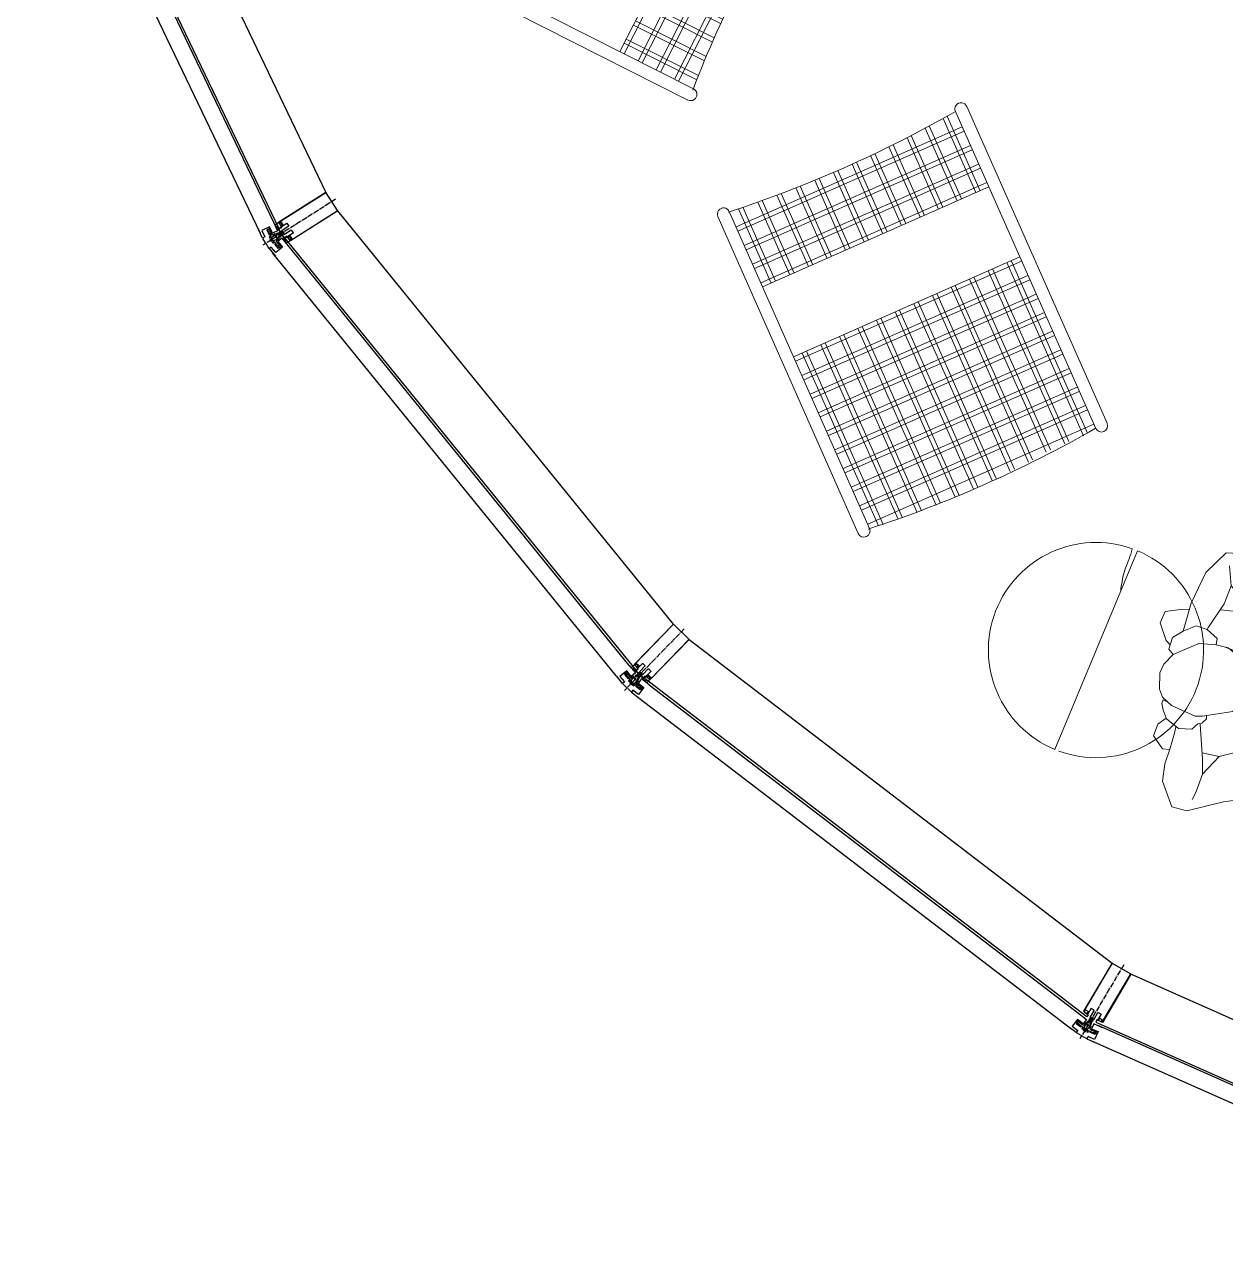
# Model space of a CAD drawing. Header units: millimetres. Extents: x 5429406 to 5440208, y -620941 to -619789.
# Drawn here: x 5435472.6 to 5435751.5, y -620791.4 to -620503.9 of the extents above; entities that cross this region are included whole.
import ezdxf

# ---------------------------------------------------------------- set-up
doc = ezdxf.new("R2010")
doc.units = ezdxf.units.MM
doc.header["$LTSCALE"] = 0.05
doc.linetypes.add('ACAD_ISO04W100', pattern=[30, 24, -3, 0, -3])
for name, color, linetype in [('aksoy_aks', 1, 'ACAD_ISO04W100'), ('aksoy_aksesuar', 31, 'Continuous'), ('aksoy_cam', 4, 'Continuous'), ('aksoy_profil', 40, 'Continuous'), ('N_Kes-Profil', 52, 'Continuous'), ('N_Mlz-Fitil', 10, 'Continuous')]:
    doc.layers.add(name, color=color, linetype=linetype)
for name, color, linetype, lineweight in [('aksoy_bant', 1, 'Continuous', 5), ('TEFRIS', 251, 'Continuous', 9), ('tefriş', 45, 'Continuous', 18)]:
    doc.layers.add(name, color=color, linetype=linetype, lineweight=lineweight)

# ---------------------------------------------------------------- blocks, each defined once
blk = doc.blocks.new('A$C7E651983')
at = {"layer": 'aksoy_aksesuar'}
for p, q in [((-14.8, 4.3), (-14.8, 0.5)), ((-9.8, 4.6), (-14.5, 4.6)), ((-14.5, 0.2), (-1.9, 0.2)), ((-9.1, 4.1), (-9.4, 4.5)), ((-2.9, 4.1), (-9.1, 4.1)), ((-2.7, 11.3), (-2.7, 4.3)), ((-2.1, 11.5), (-2.5, 11.5)), ((-1.9, 10.9), (-1.9, 11.3)), ((9.3, 10.7), (-1.7, 10.7)), ((-1.7, 0), (-1.7, -4)), ((-0.2, -3.1), (-0.2, 0)), ((0, 0.2), (7.6, 0.2)), ((7.8, 0), (7.8, -3.1)), ((9.3, -4), (9.3, 0)), ((9.5, 11.3), (9.5, 10.9)), ((9.5, 0.2), (10.1, 0.2)), ((10.1, 11.5), (9.7, 11.5)), ((10.3, 0.4), (10.3, 11.3)), ((-1.4, -4.3), (-1.2, -4.3)), ((-1.2, -4.3), (0.3, -4.3)), ((0.6, -3.1), (-0.2, -3.1)), ((0.6, -4), (0.6, -3.1)), ((7.8, -3.1), (7, -3.1)), ((7, -3.1), (7, -4)), ((7.3, -4.3), (8.8, -4.3)), ((8.8, -4.3), (9, -4.3))]:
    blk.add_line(p, q, dxfattribs=at)
for centre, radius, start, end in [((-14.5, 4.3), 0.3, 90, 180), ((-14.5, 0.5), 0.3, 180, 270), ((-9.8, 4.1), 0.5, 45, 90), ((-2.9, 4.3), 0.2, 270, 0), ((-2.5, 11.3), 0.2, 90, 180), ((-2.1, 11.3), 0.2, 0, 90), ((-1.7, 10.9), 0.2, 180, 270), ((-1.9, 0), 0.2, 0, 90), ((0, 0), 0.2, 90, 180), ((7.6, 0), 0.2, 0, 90), ((9.3, 10.9), 0.2, 270, 0), ((9.5, 0), 0.2, 90, 180), ((9.7, 11.3), 0.2, 90, 180), ((10.1, 11.3), 0.2, 0, 90), ((10.1, 0.4), 0.2, 270, 0), ((-1.4, -4), 0.3, 180, 270), ((0.3, -4), 0.3, 270, 0), ((7.3, -4), 0.3, 180, 270), ((9, -4), 0.3, 270, 0)]:
    blk.add_arc(centre, radius, start, end, dxfattribs=at)
blk = doc.blocks.new('A$C1CF42471')
at = {"layer": 'aksoy_bant', "elevation": 0}
for points in [[(16.5, -9.3), (5, -12.9), (4.7, -11.9), (16.2, -8.4)], [(13.7, -17.5), (6.1, -19.8), (5.8, -18.9), (13.4, -16.6)]]:
    blk.add_lwpolyline(points, close=True, dxfattribs=at)
at = {"layer": 'aksoy_cam'}
blk.add_lwpolyline([(21.5, 6.6), (0, 0), (3.8, -12.2), (19.5, -7.3), (25.4, -26.4), (9.7, -31.3), (11.4, -37), (32.9, -30.4)], dxfattribs=at)
at = {"layer": 'N_Kes-Profil', "elevation": 0}
blk.add_lwpolyline([(15.8, -10.6), (4.4, -14.1), (4.1, -13.1), (16.5, -9.3), (18.8, -16.9), (6.4, -20.8), (6.1, -19.8), (17.6, -16.3)], close=True, dxfattribs=at)
at = {"layer": 'aksoy_cam', "extrusion": (0, 0, -1), "zscale": -0.9999999999999998, "rotation": 342.8183150884626}
blk.add_blockref('A$C7E651983', (0.1, -20.7), dxfattribs=at)
blk = doc.blocks.new('saeffsfasfadsafsd')
at = {"layer": 'TEFRIS', "linetype": 'ByBlock'}
for p, q in [((5431984.33, -623484.37), (5431984.33, -623503.32)), ((5431985.42, -623484.48), (5431985.42, -623503.32)), ((5431989.05, -623484.78), (5431989.05, -623503.32)), ((5431990.14, -623484.87), (5431990.14, -623503.32)), ((5431993.78, -623485.11), (5431993.78, -623503.32)), ((5431994.87, -623485.18), (5431994.87, -623503.32)), ((5431998.51, -623485.36), (5431998.51, -623503.32)), ((5431999.6, -623485.41), (5431999.6, -623503.32)), ((5432003.23, -623485.54), (5432003.23, -623503.32)), ((5432004.32, -623485.56), (5432004.32, -623503.32)), ((5432007.96, -623485.63), (5432007.96, -623503.32)), ((5432009.05, -623485.64), (5432009.05, -623503.32)), ((5432012.68, -623485.64), (5432012.68, -623503.32)), ((5432013.77, -623485.64), (5432013.77, -623503.32)), ((5432017.41, -623485.58), (5432017.41, -623503.32)), ((5432018.5, -623485.55), (5432018.5, -623503.32)), ((5432022.14, -623485.44), (5432022.14, -623503.32)), ((5432023.23, -623485.39), (5432023.23, -623503.32)), ((5432026.86, -623485.21), (5432026.86, -623503.32)), ((5432027.95, -623485.15), (5432027.95, -623503.32)), ((5432031.59, -623484.91), (5432031.59, -623503.32)), ((5432032.68, -623484.83), (5432032.68, -623503.32)), ((5432036.32, -623484.53), (5432036.32, -623503.32)), ((5432037.41, -623484.44), (5432037.41, -623503.32)), ((5431982.15, -623488.05), (5432039.59, -623488.05)), ((5431982.15, -623489.14), (5432039.59, -623489.14)), ((5431982.15, -623492.77), (5432039.59, -623492.77)), ((5431982.15, -623493.86), (5432039.59, -623493.86)), ((5431982.15, -623497.5), (5432039.59, -623497.5)), ((5431982.15, -623498.59), (5432039.59, -623498.59)), ((5431982.15, -623502.22), (5432039.59, -623502.22)), ((5431982.15, -623503.32), (5432039.59, -623503.32)), ((5431982.15, -623521.09), (5432039.59, -623521.09)), ((5431982.15, -623522.18), (5432039.59, -623522.18)), ((5431984.33, -623521.09), (5431984.33, -623564.97)), ((5431985.42, -623521.09), (5431985.42, -623565.08)), ((5431989.05, -623521.09), (5431989.05, -623564.97)), ((5431990.14, -623521.09), (5431990.14, -623565.08)), ((5431993.78, -623521.09), (5431993.78, -623564.97)), ((5431994.87, -623521.09), (5431994.87, -623565.08)), ((5431998.51, -623521.09), (5431998.51, -623565.41)), ((5431999.6, -623521.09), (5431999.6, -623565.49)), ((5432003.23, -623521.09), (5432003.23, -623565.74)), ((5432004.32, -623521.09), (5432004.32, -623565.8)), ((5432007.96, -623521.09), (5432007.96, -623565.97)), ((5432009.05, -623521.09), (5432009.05, -623566.01)), ((5432012.68, -623521.09), (5432012.68, -623566.09)), ((5432013.78, -623521.09), (5432013.78, -623566.1)), ((5432017.41, -623521.09), (5432017.41, -623566.1)), ((5432018.5, -623521.09), (5432018.5, -623566.09)), ((5432022.14, -623521.09), (5432022.14, -623566.01)), ((5432023.23, -623521.09), (5432023.23, -623565.97)), ((5432026.86, -623521.09), (5432026.86, -623565.8)), ((5432027.95, -623521.09), (5432027.95, -623565.74)), ((5432031.59, -623521.09), (5432031.59, -623565.49)), ((5432032.68, -623521.09), (5432032.68, -623565.41)), ((5432036.32, -623521.09), (5432036.32, -623565.08)), ((5432037.41, -623521.09), (5432037.41, -623564.97)), ((5431982.15, -623525.82), (5432039.59, -623525.82)), ((5431982.15, -623526.91), (5432039.59, -623526.91)), ((5431982.15, -623530.54), (5432039.59, -623530.54)), ((5431982.15, -623531.63), (5432039.59, -623531.63)), ((5431982.15, -623535.27), (5432039.59, -623535.27)), ((5431982.15, -623536.36), (5432039.59, -623536.36)), ((5431982.15, -623540), (5432039.59, -623540)), ((5431982.15, -623541.09), (5432039.59, -623541.09)), ((5431982.15, -623544.72), (5432039.59, -623544.72)), ((5431982.15, -623545.81), (5432039.59, -623545.81)), ((5431982.15, -623549.45), (5432039.59, -623549.45)), ((5431982.15, -623550.54), (5432039.59, -623550.54)), ((5431982.15, -623554.17), (5432039.59, -623554.17)), ((5431982.15, -623555.27), (5432039.59, -623555.27)), ((5431982.15, -623558.9), (5432039.59, -623558.9)), ((5431982.15, -623559.99), (5432039.59, -623559.99)), ((5431982.15, -623563.63), (5432039.59, -623563.63))]:
    blk.add_line(p, q, dxfattribs=at)
for centre in [(5432011.19, -623201.49), (5432011.19, -623281.99)]:
    blk.add_arc(centre, 284.16, 264.1333, 275.8044, dxfattribs=at)
at = {"layer": 'tefriş'}
for p, q in [((5431979.24, -623484.16), (5431979.24, -623564.65)), ((5431982.15, -623484.16), (5431982.15, -623564.73)), ((5432039.59, -623564.73), (5432039.59, -623484.16)), ((5432042.5, -623564.65), (5432042.5, -623484.16)), ((5431980.69, -623566.11), (5431980.69, -623566.11)), ((5432041.04, -623566.11), (5432041.04, -623566.11))]:
    blk.add_line(p, q, dxfattribs=at)
for centre, start, end in [((5431980.69, -623484.16), 0, 180), ((5432041.04, -623484.16), 0, 180), ((5431980.69, -623564.65), 180, 0), ((5432041.04, -623564.65), 180, 0)]:
    blk.add_arc(centre, 1.45, start, end, dxfattribs=at)
blk = doc.blocks.new('insanplanoturan2')
for p, q in [((-4.35, 28), (-8.09, 30.21)), ((-3.59, 26.87), (-4.35, 28)), ((1.11, 27.39), (-1.54, 25.72)), ((3.27, 27.84), (1.11, 27.39)), ((7, 27.12), (3.27, 27.84)), ((8.63, 26), (7, 27.12)), ((10.14, 23.59), (8.63, 26)), ((10.17, 25.88), (9.26, 25.73)), ((11.6, 25.19), (10.17, 25.88)), ((15.05, 25.76), (17.91, 26.13)), ((17.91, 26.13), (20.4, 23.48)), ((-1.54, 25.72), (-5.35, 20.45)), ((9.26, 25.73), (9.56, 24.52)), ((11.39, 17.65), (10.14, 23.59)), ((13.37, 24.07), (11.6, 25.19)), ((13.24, 24.16), (15.05, 25.76)), ((14.98, 20.87), (13.37, 24.07)), ((20.4, 23.48), (20.2, 21.81)), ((-5.35, 20.45), (-5.85, 16.43)), ((14.48, 17.79), (14.98, 20.87)), ((16.27, 21.48), (14.74, 21.5)), ((14.98, 20.87), (14.98, 20.87)), ((20.07, 21.81), (16.27, 21.48)), ((23.66, 22.17), (20.07, 21.81)), ((27.76, 21.89), (23.66, 22.17)), ((33.11, 18.44), (27.76, 21.89)), ((-27.28, 18.74), (-27.93, 14.41)), ((-27.28, 18.74), (-27.28, 18.74)), ((-19.98, 15.91), (-24.48, 17.29)), ((-14.03, 17.26), (-14.37, 14.2)), ((10.99, 16.09), (11.39, 17.65)), ((12.97, 16.66), (14.48, 17.79)), ((33.27, 14.87), (33.11, 18.44)), ((-27.93, 14.41), (-26.55, 10.2)), ((-18.79, 14.34), (-19.98, 15.91)), ((-5.85, 16.43), (-5.83, 13.53)), ((-5.85, 14.49), (-5.54, 12.71)), ((8.41, 9.37), (10.99, 16.09)), ((11.39, 14.95), (10.64, 15.16)), ((11.39, 14.95), (12.59, 15.84)), ((12.59, 15.84), (12.97, 16.66)), ((12.94, 16.13), (20.72, 13.88)), ((29.4, 7.03), (33.27, 14.87)), ((-15.71, 10.73), (-18.79, 14.34)), ((-14.37, 14.2), (-14.05, 10.87)), ((-9.91, 10.95), (-5.08, 11.6)), ((-5.83, 13.53), (-4.08, 10.14)), ((-5.54, 12.71), (-4.92, 10.26)), ((19.31, 14.28), (19.29, 10.2)), ((19.29, 10.2), (24.16, 13.11)), ((20.72, 13.88), (24.16, 13.11)), ((24.16, 13.11), (28.65, 13.7)), ((28.65, 13.7), (30.45, 14.23)), ((-26.55, 10.2), (-24.71, 6.99)), ((-15.71, 10.73), (-9.91, 10.95)), ((-4.92, 10.26), (-4.51, 7.82)), ((-4.08, 10.14), (0.35, 8.04)), ((4.73, 8.08), (8.41, 9.37)), ((8.28, 9.05), (13.28, 8.1)), ((17.61, 6.77), (19.29, 10.2)), ((-24.71, 6.99), (-23.11, 4.46)), ((-4.51, 7.82), (-2.1, 5.49)), ((-4.51, 7.82), (-4.46, 7.27)), ((-4.46, 7.27), (-2.36, 2.53)), ((0.35, 8.04), (4.73, 8.08)), ((13.28, 8.1), (17.61, 6.77)), ((17.61, 6.77), (18.58, 6.35)), ((28.03, 3.22), (29.4, 7.03)), ((-23.11, 4.46), (-19.37, 1.75)), ((22.01, -2.61), (28.03, 3.22)), ((-19.37, 1.75), (-18.3, 0.57)), ((-19.26, 1.62), (-18.03, -4.75)), ((-2.36, 2.53), (1.56, 1.75)), ((1.56, 1.75), (4.62, 2.65)), ((0.13, -0.8), (-0.81, -6.09)), ((20, -1.56), (19.46, -4.88)), ((19.46, -4.88), (22.01, -2.61)), ((-18.03, -4.75), (-16.17, -9.13)), ((19.46, -4.88), (16.82, -8.79)), ((-16.62, -8.22), (-17.35, -12.82)), ((-0.81, -6.09), (-1.17, -8.58)), ((-1.17, -8.58), (-1.05, -10.85)), ((17.24, -10.34), (17.46, -7.85)), ((-16.17, -9.13), (-14.03, -13.42)), ((-1.05, -10.85), (-1.05, -12.66)), ((15.63, -11.06), (14.16, -14.24)), ((16.82, -8.79), (15.63, -11.06)), ((17.93, -16.07), (17.24, -10.34)), ((-17.35, -12.82), (-16.11, -18.21)), ((-14.03, -13.42), (-10.4, -15.06)), ((-1.05, -12.66), (-1.01, -14.11)), ((-1.01, -14.11), (-0.73, -15.8)), ((14.16, -14.24), (13.76, -15.31)), ((-10.4, -15.06), (-5.21, -16.27)), ((-0.73, -15.8), (-0.99, -19.23)), ((15.74, -21.26), (17.93, -16.07)), ((-16.11, -18.21), (-15.32, -19.11)), ((-15.32, -19.11), (-10.35, -22.99)), ((-10.35, -22.99), (-5, -23.15)), ((-5, -23.15), (-1.15, -21.36)), ((-1.15, -21.36), (3.07, -24.4)), ((10.13, -24.5), (15.74, -21.26)), ((3.07, -24.4), (10.13, -24.5))]:
    blk.add_line(p, q)
for points in [[(-8.09, 30.21), (-10.88, 29.66), (-12.15, 26.27), (-12.64, 24.24)], [(-1.54, 25.72), (-2.54, 26.97), (-5.37, 26.69), (-7.35, 24.57), (-9.19, 21.89), (-8.9, 19.21), (-7.35, 16.52), (-5.85, 16.43)], [(-27.28, 18.74), (-21.76, 22.31), (-14.13, 24.15), (-7.35, 24.57)], [(-19.98, 15.91), (-15.55, 16.66), (-9.47, 19.07), (-8.9, 19.21)]]:
    blk.add_lwpolyline(points)
blk = doc.blocks.new('xccxc')
at = {"rotation": 180}
blk.add_blockref('insanplanoturan2', (220488.91, -31825.14), dxfattribs=at)

msp = doc.modelspace()

# ---------------------------------------------------------------- linework, layer by layer
at = {"color": 8, "transparency": 33554541}
for p, q in [((5435531.61, -620549.86), (5435531.64, -620549.84)), ((5435531.61, -620549.86), (5435531.64, -620549.84)), ((5435531.61, -620549.87), (5435531.62, -620549.85)), ((5435531.61, -620549.87), (5435531.62, -620549.85)), ((5435531.62, -620549.86), (5435531.61, -620549.86)), ((5435531.63, -620549.89), (5435531.61, -620549.86)), ((5435531.62, -620549.86), (5435531.61, -620549.86)), ((5435531.63, -620549.89), (5435531.61, -620549.86)), ((5435614.28, -620652.56), (5435614.26, -620652.56)), ((5435614.28, -620652.56), (5435614.26, -620652.56)), ((5435614.27, -620652.56), (5435614.29, -620652.54)), ((5435614.27, -620652.56), (5435614.29, -620652.54)), ((5435614.27, -620652.57), (5435614.27, -620652.55)), ((5435614.27, -620652.57), (5435614.27, -620652.55)), ((5435614.29, -620652.58), (5435614.27, -620652.56)), ((5435614.29, -620652.58), (5435614.27, -620652.56)), ((5435617.84, -620656.02), (5435617.86, -620656.04)), ((5435617.85, -620656.04), (5435617.86, -620656.04)), ((5435617.86, -620656.04), (5435617.88, -620656.02)), ((5435617.86, -620656.04), (5435617.86, -620656.05))]:
    msp.add_line(p, q, dxfattribs=at)
for centre in [(5435531.61, -620549.86), (5435531.61, -620549.86), (5435614.27, -620652.56), (5435614.27, -620652.56), (5435617.86, -620656.04)]:
    msp.add_circle(centre, 0.005, dxfattribs=at)
at = {"layer": 'aksoy_aks', "transparency": 33554541}
for p, q in [((5435544.78, -620544.48), (5435527.9, -620555.17)), ((5435625.82, -620644.26), (5435611.9, -620658.59)), ((5435727.91, -620722.37), (5435717.71, -620739.55))]:
    msp.add_line(p, q, dxfattribs=at)
at = {"layer": 'aksoy_aks', "color": 8, "transparency": 33554541}
for p, q in [((5435529.39, -620555.95), (5435527.84, -620553.49)), ((5435613.53, -620658.99), (5435611.45, -620656.98)), ((5435719.39, -620739.57), (5435716.89, -620738.09))]:
    msp.add_line(p, q, dxfattribs=at)
at = {"layer": 'aksoy_cam', "transparency": 33554541}
for p, q in [((5435472.58, -620438.13), (5435527.3, -620552.37)), ((5435476.08, -620436.46), (5435530.36, -620549.79)), ((5435613.04, -620652.79), (5435533.82, -620555.24)), ((5435610.03, -620655.23), (5435530.18, -620556.91)), ((5435617.67, -620657.28), (5435717.47, -620733.64)), ((5435615.31, -620660.36), (5435715.9, -620737.33)), ((5435837.88, -620787.91), (5435722.1, -620736.53)), ((5435836.31, -620791.45), (5435720.53, -620740.08))]:
    msp.add_line(p, q, dxfattribs=at)
at = {"layer": 'aksoy_profil', "transparency": 33554541}
for points in [[(5435489.13, -620431.29), (5435542.57, -620542.87), (5435531.59, -620549.81), (5435532.2, -620551.08), (5435531.66, -620551.34), (5435475.69, -620434.48), (5435476.23, -620434.22), (5435476.83, -620435.49)], [(5435623.29, -620643.2), (5435545.3, -620547.17), (5435534.32, -620554.12), (5435533.44, -620553.04), (5435532.97, -620553.41), (5435614.66, -620653.99), (5435615.12, -620653.61), (5435614.24, -620652.52)], [(5435626.95, -620646.76), (5435725.2, -620721.93), (5435718.57, -620733.11), (5435719.68, -620733.96), (5435719.32, -620734.43), (5435616.42, -620655.7), (5435616.79, -620655.22), (5435617.9, -620656.07)], [(5435842.67, -620774.71), (5435729.59, -620724.54), (5435722.96, -620735.71), (5435721.68, -620735.14), (5435721.44, -620735.69), (5435839.87, -620788.24), (5435840.11, -620787.69), (5435838.83, -620787.12)]]:
    msp.add_lwpolyline(points, close=True, dxfattribs=at)
at = {"layer": 'N_Kes-Profil', "transparency": 33554541}
for points in [[(5435531.45, -620552.4, -0.267949), (5435531.42, -620552.4), (5435531.34, -620552.36, 0.267949), (5435531.31, -620552.36), (5435530.99, -620552.56, 0.414214), (5435530.98, -620552.6), (5435531.05, -620552.7, 0.198912), (5435531.06, -620552.72), (5435531.14, -620552.73, 0.249568), (5435531.17, -620552.72, 0.414214), (5435531.18, -620552.68), (5435531.15, -620552.64, -0.414214), (5435531.16, -620552.6), (5435531.25, -620552.54), (5435531.48, -620552.66, 0.267949), (5435531.51, -620552.66), (5435531.58, -620552.61), (5435531.59, -620552.57), (5435531.63, -620552.58), (5435531.72, -620552.53), (5435531.73, -620552.49), (5435531.77, -620552.5), (5435531.85, -620552.44), (5435531.86, -620552.4), (5435531.9, -620552.41), (5435531.99, -620552.36), (5435532, -620552.32), (5435532.04, -620552.33), (5435532.12, -620552.27), (5435532.13, -620552.23), (5435532.17, -620552.24), (5435532.26, -620552.19), (5435532.26, -620552.15), (5435532.31, -620552.16), (5435532.39, -620552.1), (5435532.4, -620552.06), (5435532.44, -620552.07), (5435532.51, -620552.02, -1.018263), (5435532.71, -620552.35), (5435532.7, -620552.39), (5435532.66, -620552.38), (5435532.58, -620552.43), (5435532.57, -620552.48), (5435532.53, -620552.47), (5435532.44, -620552.52), (5435532.43, -620552.56), (5435532.39, -620552.55), (5435532.31, -620552.6), (5435532.3, -620552.65), (5435532.26, -620552.64), (5435532.17, -620552.69), (5435532.16, -620552.73), (5435532.12, -620552.72), (5435532.04, -620552.77), (5435532.03, -620552.82), (5435531.99, -620552.81), (5435531.9, -620552.86), (5435531.9, -620552.9), (5435531.85, -620552.89), (5435531.77, -620552.94), (5435531.76, -620552.99), (5435531.72, -620552.98), (5435531.7, -620552.99), (5435531.71, -620553.27), (5435531.62, -620553.33, -0.414214), (5435531.58, -620553.32), (5435531.55, -620553.27, 0.414214), (5435531.51, -620553.26, 0.26896), (5435531.49, -620553.29), (5435531.47, -620553.36, 0.198912), (5435531.48, -620553.38), (5435531.54, -620553.48, 0.414214), (5435531.58, -620553.49), (5435531.89, -620553.29, 0.267949), (5435531.91, -620553.27), (5435531.9, -620553.17, -0.267949), (5435531.92, -620553.15), (5435532.87, -620552.54, -0.414214), (5435532.9, -620552.55), (5435532.91, -620552.57, 0.414214), (5435532.94, -620552.57), (5435534.46, -620551.61, -0.414214), (5435534.5, -620551.62), (5435534.92, -620552.29, -0.414214), (5435534.92, -620552.33), (5435533.7, -620553.1, 0.414214), (5435533.69, -620553.14), (5435533.79, -620553.3, 0.198912), (5435533.81, -620553.31), (5435533.88, -620553.33, 0.198912), (5435533.9, -620553.32, 0.501408), (5435533.92, -620553.28), (5435533.87, -620553.2, -0.414214), (5435533.88, -620553.16), (5435534.15, -620552.99, -0.414214), (5435534.19, -620553), (5435534.61, -620553.67, -0.414214), (5435534.61, -620553.71), (5435534.33, -620553.88, -0.414214), (5435534.29, -620553.87), (5435534.25, -620553.79, 0.414214), (5435534.2, -620553.78, 0.26896), (5435534.18, -620553.81), (5435534.17, -620553.88, 0.198912), (5435534.17, -620553.9), (5435534.27, -620554.06, 0.414214), (5435534.31, -620554.07), (5435545.19, -620547.18, 0.414214), (5435545.22, -620547.05), (5435542.65, -620542.99, 0.414214), (5435542.51, -620542.96), (5435531.64, -620549.84, 0.407095), (5435531.63, -620549.89), (5435531.73, -620550.04, 0.198912), (5435531.75, -620550.06), (5435531.82, -620550.07, 0.198912), (5435531.84, -620550.07, 0.501408), (5435531.86, -620550.02), (5435531.81, -620549.95, -0.414214), (5435531.82, -620549.91), (5435532.09, -620549.74, -0.414214), (5435532.13, -620549.74), (5435532.56, -620550.41, -0.414214), (5435532.55, -620550.45), (5435532.28, -620550.62, -0.414214), (5435532.23, -620550.62), (5435532.19, -620550.54, 0.414214), (5435532.14, -620550.53, 0.26896), (5435532.12, -620550.55), (5435532.11, -620550.63, 0.198912), (5435532.11, -620550.65), (5435532.21, -620550.81, 0.414214), (5435532.25, -620550.82), (5435533.47, -620550.05, -0.414214), (5435533.51, -620550.05), (5435533.93, -620550.72, -0.414214), (5435533.93, -620550.76), (5435532.4, -620551.73, 0.702574), (5435532.4, -620551.77, -0.557595), (5435532.4, -620551.8)], [(5435614.7, -620655.07, -0.267949), (5435614.68, -620655.08), (5435614.59, -620655.06, 0.267949), (5435614.56, -620655.07), (5435614.3, -620655.33, 0.414214), (5435614.3, -620655.37), (5435614.38, -620655.46, 0.198912), (5435614.4, -620655.46), (5435614.48, -620655.46, 0.249568), (5435614.51, -620655.45, 0.414214), (5435614.5, -620655.41), (5435614.47, -620655.37, -0.414214), (5435614.47, -620655.33), (5435614.54, -620655.25), (5435614.79, -620655.32, 0.267949), (5435614.82, -620655.31), (5435614.89, -620655.24), (5435614.88, -620655.2), (5435614.93, -620655.2), (5435615, -620655.13), (5435615, -620655.09), (5435615.04, -620655.09), (5435615.11, -620655.02), (5435615.11, -620654.97), (5435615.15, -620654.97), (5435615.22, -620654.9), (5435615.22, -620654.86), (5435615.26, -620654.86), (5435615.33, -620654.79), (5435615.33, -620654.75), (5435615.37, -620654.74), (5435615.44, -620654.67), (5435615.44, -620654.63), (5435615.48, -620654.63), (5435615.55, -620654.56), (5435615.55, -620654.52), (5435615.59, -620654.52), (5435615.65, -620654.45, -1.018263), (5435615.92, -620654.72), (5435615.92, -620654.77), (5435615.88, -620654.77), (5435615.81, -620654.84), (5435615.81, -620654.88), (5435615.77, -620654.88), (5435615.7, -620654.95), (5435615.7, -620655), (5435615.66, -620655), (5435615.59, -620655.07), (5435615.59, -620655.11), (5435615.55, -620655.11), (5435615.48, -620655.18), (5435615.48, -620655.22), (5435615.44, -620655.22), (5435615.37, -620655.29), (5435615.37, -620655.34), (5435615.32, -620655.34), (5435615.26, -620655.41), (5435615.26, -620655.45), (5435615.21, -620655.45), (5435615.14, -620655.52), (5435615.15, -620655.57), (5435615.1, -620655.57), (5435615.08, -620655.59), (5435615.16, -620655.85), (5435615.08, -620655.93, -0.414214), (5435615.04, -620655.93), (5435615.01, -620655.89, 0.414214), (5435614.96, -620655.9, 0.26896), (5435614.95, -620655.92), (5435614.95, -620656, 0.198912), (5435614.96, -620656.02), (5435615.04, -620656.1, 0.414214), (5435615.09, -620656.1), (5435615.35, -620655.83, 0.267949), (5435615.35, -620655.8), (5435615.33, -620655.71, -0.267949), (5435615.34, -620655.69), (5435616.12, -620654.88, -0.414214), (5435616.15, -620654.88), (5435616.16, -620654.89, 0.414214), (5435616.19, -620654.89), (5435617.45, -620653.6, -0.414214), (5435617.49, -620653.6), (5435618.06, -620654.15, -0.414214), (5435618.06, -620654.19), (5435617.05, -620655.22, 0.414214), (5435617.06, -620655.26), (5435617.19, -620655.39, 0.198912), (5435617.21, -620655.4), (5435617.29, -620655.4, 0.198912), (5435617.31, -620655.39, 0.501408), (5435617.31, -620655.34), (5435617.25, -620655.28, -0.414214), (5435617.25, -620655.24), (5435617.47, -620655.01, -0.414214), (5435617.51, -620655.01), (5435618.08, -620655.56, -0.414214), (5435618.08, -620655.6), (5435617.86, -620655.83, -0.414214), (5435617.81, -620655.83), (5435617.75, -620655.77, 0.414214), (5435617.71, -620655.77, 0.26896), (5435617.69, -620655.8), (5435617.69, -620655.87, 0.198912), (5435617.7, -620655.89), (5435617.84, -620656.02, 0.414214), (5435617.88, -620656.02), (5435626.85, -620646.79, 0.414214), (5435626.85, -620646.65), (5435623.4, -620643.31, 0.414214), (5435623.26, -620643.31), (5435614.29, -620652.54, 0.407095), (5435614.29, -620652.58), (5435614.43, -620652.71, 0.198912), (5435614.45, -620652.72), (5435614.52, -620652.72, 0.198912), (5435614.54, -620652.71, 0.501408), (5435614.55, -620652.66), (5435614.49, -620652.6, -0.414214), (5435614.48, -620652.56), (5435614.71, -620652.33, -0.414214), (5435614.75, -620652.33), (5435615.32, -620652.88, -0.414214), (5435615.32, -620652.92), (5435615.09, -620653.15, -0.414214), (5435615.05, -620653.15), (5435614.99, -620653.09, 0.414214), (5435614.94, -620653.09, 0.26896), (5435614.93, -620653.11), (5435614.93, -620653.19, 0.198912), (5435614.94, -620653.21), (5435615.08, -620653.34, 0.414214), (5435615.12, -620653.34), (5435616.12, -620652.31, -0.414214), (5435616.16, -620652.31), (5435616.73, -620652.86, -0.414214), (5435616.73, -620652.9), (5435615.47, -620654.19, 0.702574), (5435615.48, -620654.23, -0.557595), (5435615.49, -620654.26)], [(5435719.62, -620735.48, -0.267949), (5435719.59, -620735.49), (5435719.5, -620735.49, 0.267949), (5435719.47, -620735.51), (5435719.28, -620735.83, 0.414214), (5435719.3, -620735.87), (5435719.4, -620735.93, 0.198912), (5435719.42, -620735.93), (5435719.49, -620735.91, 0.249568), (5435719.51, -620735.89, 0.414214), (5435719.5, -620735.85), (5435719.46, -620735.83, -0.414214), (5435719.45, -620735.79), (5435719.5, -620735.69), (5435719.76, -620735.7, 0.267949), (5435719.79, -620735.68), (5435719.84, -620735.6), (5435719.82, -620735.56), (5435719.87, -620735.55), (5435719.92, -620735.47), (5435719.91, -620735.43), (5435719.95, -620735.42), (5435720, -620735.33), (5435719.99, -620735.29), (5435720.03, -620735.28), (5435720.08, -620735.19), (5435720.07, -620735.15), (5435720.11, -620735.14), (5435720.16, -620735.06), (5435720.15, -620735.02), (5435720.19, -620735.01), (5435720.24, -620734.92), (5435720.23, -620734.88), (5435720.27, -620734.87), (5435720.32, -620734.78), (5435720.31, -620734.74), (5435720.35, -620734.73), (5435720.4, -620734.66, -1.018263), (5435720.72, -620734.86), (5435720.73, -620734.9), (5435720.69, -620734.91), (5435720.64, -620734.99), (5435720.65, -620735.04), (5435720.61, -620735.05), (5435720.56, -620735.13), (5435720.57, -620735.17), (5435720.53, -620735.18), (5435720.48, -620735.27), (5435720.49, -620735.31), (5435720.45, -620735.32), (5435720.4, -620735.41), (5435720.41, -620735.45), (5435720.37, -620735.46), (5435720.31, -620735.54), (5435720.32, -620735.58), (5435720.28, -620735.59), (5435720.23, -620735.68), (5435720.24, -620735.72), (5435720.2, -620735.73), (5435720.15, -620735.82), (5435720.16, -620735.86), (5435720.12, -620735.87), (5435720.11, -620735.89), (5435720.24, -620736.13), (5435720.19, -620736.22, -0.414214), (5435720.15, -620736.23), (5435720.1, -620736.21, 0.414214), (5435720.06, -620736.22, 0.26896), (5435720.06, -620736.25), (5435720.08, -620736.32, 0.198912), (5435720.09, -620736.34), (5435720.19, -620736.4, 0.414214), (5435720.23, -620736.39), (5435720.42, -620736.07, 0.267949), (5435720.42, -620736.04), (5435720.38, -620735.96, -0.267949), (5435720.38, -620735.93), (5435720.95, -620734.96, -0.414214), (5435720.98, -620734.95), (5435720.99, -620734.96, 0.414214), (5435721.02, -620734.96), (5435721.94, -620733.4, -0.414214), (5435721.98, -620733.39), (5435722.66, -620733.8, -0.414214), (5435722.67, -620733.84), (5435721.94, -620735.08, 0.414214), (5435721.95, -620735.12), (5435722.11, -620735.21, 0.198912), (5435722.13, -620735.22), (5435722.21, -620735.2, 0.198912), (5435722.22, -620735.18, 0.501408), (5435722.22, -620735.14), (5435722.14, -620735.09, -0.414214), (5435722.13, -620735.05), (5435722.29, -620734.77, -0.414214), (5435722.33, -620734.76), (5435723.01, -620735.17, -0.414214), (5435723.02, -620735.21), (5435722.86, -620735.48, -0.414214), (5435722.82, -620735.49), (5435722.74, -620735.45, 0.414214), (5435722.7, -620735.46, 0.26896), (5435722.69, -620735.49), (5435722.71, -620735.56, 0.198912), (5435722.73, -620735.58), (5435722.89, -620735.67, 0.414214), (5435722.93, -620735.66), (5435729.49, -620724.59, 0.414214), (5435729.46, -620724.46), (5435725.33, -620722.01, 0.414214), (5435725.19, -620722.04), (5435718.63, -620733.11, 0.407095), (5435718.64, -620733.15), (5435718.8, -620733.25, 0.198912), (5435718.82, -620733.25), (5435718.89, -620733.23, 0.198912), (5435718.91, -620733.22, 0.501408), (5435718.91, -620733.17), (5435718.83, -620733.13, -0.414214), (5435718.82, -620733.09), (5435718.98, -620732.81, -0.414214), (5435719.02, -620732.8), (5435719.7, -620733.2, -0.414214), (5435719.71, -620733.24), (5435719.55, -620733.52, -0.414214), (5435719.51, -620733.53), (5435719.43, -620733.48, 0.414214), (5435719.39, -620733.49, 0.26896), (5435719.38, -620733.52), (5435719.4, -620733.6, 0.198912), (5435719.41, -620733.61), (5435719.58, -620733.71, 0.414214), (5435719.62, -620733.7), (5435720.35, -620732.46, -0.414214), (5435720.39, -620732.45), (5435721.07, -620732.85, -0.414214), (5435721.08, -620732.89), (5435720.16, -620734.45, 0.702574), (5435720.18, -620734.48, -0.557595), (5435720.19, -620734.51)]]:
    msp.add_lwpolyline(points, format="xyb", close=True, dxfattribs=at)
at = {"layer": 'N_Mlz-Fitil', "transparency": 33554541}
for points in [[(5435531.39, -620551.36, -0.405243), (5435531.46, -620551.37), (5435531.8, -620551.87, 0.969739), (5435531.88, -620551.82), (5435531.58, -620551.3, -0.405243), (5435531.59, -620551.23), (5435532.2, -620550.85, 0.414214), (5435532.21, -620550.81), (5435532.15, -620550.7), (5435532.06, -620550.63, -0.493145), (5435532.07, -620550.58), (5435532.18, -620550.5, -0.388879), (5435532.21, -620550.51), (5435532.23, -620550.53, 0.63707), (5435532.28, -620550.52), (5435532.32, -620550.35, 0.24542), (5435532.31, -620550.31, -0.08886), (5435532.12, -620550.01, 0.24542), (5435532.08, -620549.98), (5435531.92, -620549.94, 0.63707), (5435531.88, -620549.99), (5435531.9, -620550.01, -0.388879), (5435531.89, -620550.04), (5435531.77, -620550.11, -0.493145), (5435531.73, -620550.1), (5435531.7, -620549.99, 0.065543), (5435531.69, -620549.99), (5435531.63, -620549.89, 0.414214), (5435531.59, -620549.88), (5435530.78, -620550.39), (5435530.68, -620550.39, 0.719515), (5435530.67, -620550.43), (5435530.77, -620550.5), (5435530.86, -620550.63, 0.043809), (5435531.19, -620551.25, 1.011469), (5435531.28, -620551.2, -0.097794), (5435531.05, -620550.72, -0.52267), (5435531.07, -620550.69, -0.386536), (5435531.12, -620550.74, 0.128678), (5435531.29, -620551.18, -0.414214), (5435531.27, -620551.26), (5435531.24, -620551.28, 0.414214), (5435531.24, -620551.32), (5435531.28, -620551.39, 0.414214), (5435531.32, -620551.4)], [(5435532.84, -620553.64, 0.405243), (5435532.85, -620553.57), (5435532.55, -620553.05, -0.969739), (5435532.63, -620553), (5435532.97, -620553.5, 0.405243), (5435533.04, -620553.51), (5435533.65, -620553.13, -0.414214), (5435533.69, -620553.14), (5435533.76, -620553.24), (5435533.79, -620553.35, 0.493145), (5435533.83, -620553.37), (5435533.95, -620553.29, 0.388879), (5435533.96, -620553.27), (5435533.94, -620553.24, -0.63707), (5435533.98, -620553.2), (5435534.14, -620553.23, -0.24542), (5435534.18, -620553.26, 0.08886), (5435534.37, -620553.56, -0.24542), (5435534.38, -620553.61), (5435534.34, -620553.77, -0.63707), (5435534.29, -620553.79), (5435534.27, -620553.76, 0.388879), (5435534.24, -620553.76), (5435534.13, -620553.83, 0.493145), (5435534.12, -620553.88), (5435534.2, -620553.95, -0.065543), (5435534.21, -620553.96), (5435534.27, -620554.06, -0.414214), (5435534.26, -620554.1), (5435533.46, -620554.61), (5435533.41, -620554.7, -0.719515), (5435533.37, -620554.69), (5435533.35, -620554.57), (5435533.27, -620554.43, -0.043809), (5435532.85, -620553.87, -1.011469), (5435532.94, -620553.82, 0.097794), (5435533.27, -620554.23, 0.52267), (5435533.3, -620554.22, 0.386536), (5435533.28, -620554.16, -0.128678), (5435532.96, -620553.81, 0.414214), (5435532.87, -620553.8), (5435532.85, -620553.81, -0.414214), (5435532.81, -620553.8), (5435532.76, -620553.73, -0.414214), (5435532.77, -620553.69)], [(5435614.41, -620654.07, -0.405243), (5435614.48, -620654.07), (5435614.92, -620654.48, 0.969739), (5435614.99, -620654.4), (5435614.57, -620653.97, -0.405243), (5435614.57, -620653.9), (5435615.08, -620653.38, 0.414214), (5435615.08, -620653.34), (5435614.99, -620653.25), (5435614.89, -620653.2, -0.493145), (5435614.88, -620653.15), (5435614.98, -620653.05, -0.388879), (5435615, -620653.05), (5435615.03, -620653.07, 0.63707), (5435615.08, -620653.05), (5435615.07, -620652.88, 0.24542), (5435615.05, -620652.84, -0.08886), (5435614.8, -620652.59, 0.24542), (5435614.76, -620652.57), (5435614.59, -620652.57, 0.63707), (5435614.56, -620652.62), (5435614.58, -620652.64, -0.388879), (5435614.58, -620652.67), (5435614.49, -620652.77, -0.493145), (5435614.44, -620652.76), (5435614.38, -620652.67, 0.065543), (5435614.38, -620652.66), (5435614.29, -620652.58, 0.414214), (5435614.25, -620652.58), (5435613.59, -620653.27), (5435613.49, -620653.29, 0.719515), (5435613.49, -620653.33), (5435613.6, -620653.38), (5435613.72, -620653.49, 0.043809), (5435614.18, -620654.01, 1.011469), (5435614.26, -620653.94, -0.097794), (5435613.92, -620653.53, -0.52267), (5435613.94, -620653.5, -0.386536), (5435613.99, -620653.53, 0.128678), (5435614.26, -620653.92, -0.414214), (5435614.26, -620654), (5435614.24, -620654.02, 0.414214), (5435614.24, -620654.07), (5435614.31, -620654.13, 0.414214), (5435614.35, -620654.13)], [(5435616.35, -620655.95, 0.405243), (5435616.35, -620655.88), (5435615.93, -620655.45, -0.969739), (5435616, -620655.38), (5435616.44, -620655.78, 0.405243), (5435616.51, -620655.78), (5435617.01, -620655.26, -0.414214), (5435617.06, -620655.26), (5435617.14, -620655.35), (5435617.2, -620655.45, 0.493145), (5435617.25, -620655.45), (5435617.35, -620655.35, 0.388879), (5435617.35, -620655.33), (5435617.33, -620655.3, -0.63707), (5435617.35, -620655.25), (5435617.52, -620655.25, -0.24542), (5435617.56, -620655.27, 0.08886), (5435617.81, -620655.52, -0.24542), (5435617.84, -620655.56), (5435617.84, -620655.73, -0.63707), (5435617.79, -620655.75), (5435617.77, -620655.73, 0.388879), (5435617.74, -620655.74), (5435617.64, -620655.84, 0.493145), (5435617.65, -620655.88), (5435617.74, -620655.93, -0.065543), (5435617.75, -620655.94), (5435617.84, -620656.02, -0.414214), (5435617.84, -620656.07), (5435617.17, -620656.75), (5435617.15, -620656.84, -0.719515), (5435617.11, -620656.85), (5435617.06, -620656.74), (5435616.95, -620656.62, -0.043809), (5435616.41, -620656.17, -1.011469), (5435616.48, -620656.1, 0.097794), (5435616.9, -620656.42, 0.52267), (5435616.93, -620656.4, 0.386536), (5435616.89, -620656.35, -0.128678), (5435616.5, -620656.09, 0.414214), (5435616.42, -620656.09), (5435616.4, -620656.11, -0.414214), (5435616.35, -620656.12), (5435616.29, -620656.05, -0.414214), (5435616.29, -620656.01)]]:
    msp.add_lwpolyline(points, format="xyb", close=True, dxfattribs=at)
at = {"layer": 'TEFRIS', "color": 33, "linetype": 'ByBlock', "transparency": 33554541}
for p, q in [((5435682.74, -620527.44), (5435690.24, -620544.39)), ((5435685.94, -620525.69), (5435693.57, -620542.92)), ((5435686.9, -620525.16), (5435694.56, -620542.48)), ((5435690.38, -620527.63), (5435637.85, -620550.88)), ((5435690.82, -620528.63), (5435638.29, -620551.88)), ((5435677.58, -620530.16), (5435684.92, -620546.74)), ((5435678.55, -620529.66), (5435685.92, -620546.3)), ((5435681.78, -620527.96), (5435689.24, -620544.83)), ((5435692.29, -620531.95), (5435639.76, -620555.2)), ((5435692.73, -620532.95), (5435640.2, -620556.2)), ((5435673.35, -620532.28), (5435680.6, -620548.66)), ((5435674.33, -620531.8), (5435681.6, -620548.22)), ((5435665.8, -620535.87), (5435672.95, -620552.04)), ((5435669.09, -620534.34), (5435676.28, -620550.57)), ((5435670.08, -620533.87), (5435677.28, -620550.13)), ((5435694.2, -620536.28), (5435641.68, -620559.52)), ((5435694.64, -620537.27), (5435642.12, -620560.52)), ((5435660.48, -620538.23), (5435667.63, -620554.4)), ((5435661.48, -620537.79), (5435668.63, -620553.95)), ((5435664.8, -620536.32), (5435671.96, -620552.48)), ((5435696.12, -620540.6), (5435643.59, -620563.85)), ((5435696.56, -620541.59), (5435644.03, -620564.84)), ((5435651.74, -620541.83), (5435658.99, -620558.22)), ((5435652.75, -620541.43), (5435659.99, -620557.78)), ((5435656.12, -620540.07), (5435663.31, -620556.31)), ((5435657.13, -620539.65), (5435664.31, -620555.87)), ((5435647.32, -620543.53), (5435654.67, -620560.13)), ((5435648.34, -620543.14), (5435655.67, -620559.69)), ((5435638.38, -620546.7), (5435646.02, -620563.96)), ((5435639.42, -620546.34), (5435647.02, -620563.52)), ((5435642.87, -620545.15), (5435650.35, -620562.05)), ((5435643.9, -620544.78), (5435651.34, -620561.61)), ((5435703.75, -620557.85), (5435651.22, -620581.1)), ((5435704.19, -620558.85), (5435651.67, -620582.1)), ((5435701.76, -620558.73), (5435719.51, -620598.85)), ((5435696.44, -620561.09), (5435714.24, -620601.31)), ((5435697.44, -620560.64), (5435715.19, -620600.77)), ((5435700.76, -620559.17), (5435718.56, -620599.4)), ((5435705.66, -620562.17), (5435653.14, -620585.42)), ((5435706.11, -620563.17), (5435653.58, -620586.42)), ((5435688.79, -620564.47), (5435706.73, -620605)), ((5435692.12, -620563), (5435709.92, -620603.22)), ((5435693.11, -620562.56), (5435710.87, -620602.68)), ((5435707.58, -620566.49), (5435655.05, -620589.74)), ((5435708.02, -620567.49), (5435655.49, -620590.74)), ((5435683.47, -620566.82), (5435701.57, -620607.71)), ((5435684.47, -620566.38), (5435702.54, -620607.21)), ((5435687.79, -620564.91), (5435705.77, -620605.52)), ((5435675.83, -620570.21), (5435694.04, -620611.36)), ((5435679.15, -620568.74), (5435697.33, -620609.81)), ((5435680.15, -620568.3), (5435698.31, -620609.33)), ((5435709.49, -620570.81), (5435656.96, -620594.06)), ((5435709.93, -620571.81), (5435657.4, -620595.06)), ((5435670.51, -620572.56), (5435688.72, -620613.71)), ((5435671.5, -620572.12), (5435689.72, -620613.28)), ((5435674.83, -620570.65), (5435693.05, -620611.81)), ((5435711.4, -620575.14), (5435658.88, -620598.39)), ((5435711.84, -620576.13), (5435659.32, -620599.38)), ((5435662.86, -620575.95), (5435680.96, -620616.83)), ((5435666.18, -620574.48), (5435684.35, -620615.51)), ((5435667.18, -620574.04), (5435685.36, -620615.11)), ((5435657.54, -620578.3), (5435675.48, -620618.83)), ((5435658.54, -620577.86), (5435676.51, -620618.46)), ((5435661.86, -620576.39), (5435679.93, -620617.22)), ((5435653.22, -620580.22), (5435670.98, -620620.34)), ((5435654.22, -620579.77), (5435672.02, -620620)), ((5435713.32, -620579.46), (5435660.79, -620602.71)), ((5435713.76, -620580.46), (5435661.23, -620603.7)), ((5435715.23, -620583.78), (5435662.7, -620607.03)), ((5435715.67, -620584.78), (5435663.14, -620608.03)), ((5435717.14, -620588.1), (5435664.61, -620611.35)), ((5435717.58, -620589.1), (5435665.06, -620612.35)), ((5435719.05, -620592.42), (5435666.53, -620615.67)), ((5435719.5, -620593.42), (5435666.97, -620616.67)), ((5435720.97, -620596.75), (5435668.44, -620619.99))]:
    msp.add_line(p, q, dxfattribs=at)
for centre in [(5435547.84, -620277.35), (5435580.42, -620350.96)]:
    msp.add_arc(centre, 284.16, 288.07, 299.741, dxfattribs=at)
at = {"layer": 'tefriş', "transparency": 33554541}
for p, q in [((5435688.8, -620524.08), (5435721.41, -620597.75)), ((5435691.46, -620522.9), (5435724.04, -620596.51)), ((5435668.88, -620621), (5435636.28, -620547.33)), ((5435666.2, -620622.11), (5435633.62, -620548.5)), ((5435723.3, -620598.43), (5435723.3, -620598.43)), ((5435668.11, -620622.85), (5435668.11, -620622.85)), ((5435731.09, -620626.13), (5435711.88, -620672.29))]:
    msp.add_line(p, q, dxfattribs=at)
for centre, radius, start, end in [((5435690.13, -620523.49), 1.45, 23.8743, 203.8743), ((5435634.95, -620547.91), 1.45, 23.8743, 203.8743), ((5435722.71, -620597.1), 1.45, 203.8743, 23.8743), ((5435667.53, -620621.52), 1.45, 203.8743, 23.8743), ((5435721.48, -620649.21), 25, 70.3118, 247.4038), ((5435721.48, -620649.21), 25, 249.8127, 67.4038)]:
    msp.add_arc(centre, radius, start, end, dxfattribs=at)
msp.add_open_spline([(5435727.21, -620635.44), (5435727.41, -620633.99), (5435727.8, -620631.05), (5435729.28, -620627.96), (5435729.8, -620626.1), (5435729.9, -620625.67)], degree=3, knots=[0, 0, 0, 0, 4.350659, 8.849507, 10.159994, 10.159994, 10.159994, 10.159994], dxfattribs=at)

# ---------------------------------------------------------------- block references
at = {"layer": 'aksoy_profil', "transparency": 33554541, "yscale": 0.1, "zscale": 0.1}
for p, xscale, rotation in [((5435531.33, -620551.82), -0.09999999999999999, 312.710841295412), ((5435532.4, -620553.5), 0.1, 291.9663990466386), ((5435614.46, -620654.53), -0.1, 326.2654228523849), ((5435615.88, -620655.92), 0.1, 305.3962570899591), ((5435719.25, -620735.01), -0.1, 339.6952808957055), ((5435720.96, -620736.03), 0.1, 318.8899680385198)]:
    msp.add_blockref('A$C1CF42471', p, dxfattribs=dict(at, xscale=xscale, rotation=rotation))
at = {"layer": 'TEFRIS', "color": 33, "linetype": 'ByBlock', "transparency": 33554541, "xscale": -1, "rotation": 257.7024129761701}
msp.add_blockref('xccxc', (5419897.33, -842865.34), dxfattribs=at)
at = {"layer": 'tefriş', "transparency": 33554541, "rotation": 243.167573077668}
msp.add_blockref('saeffsfasfadsafsd', (8443910.24, 3945225.86), dxfattribs=at)

doc.saveas('drawing.dxf')
